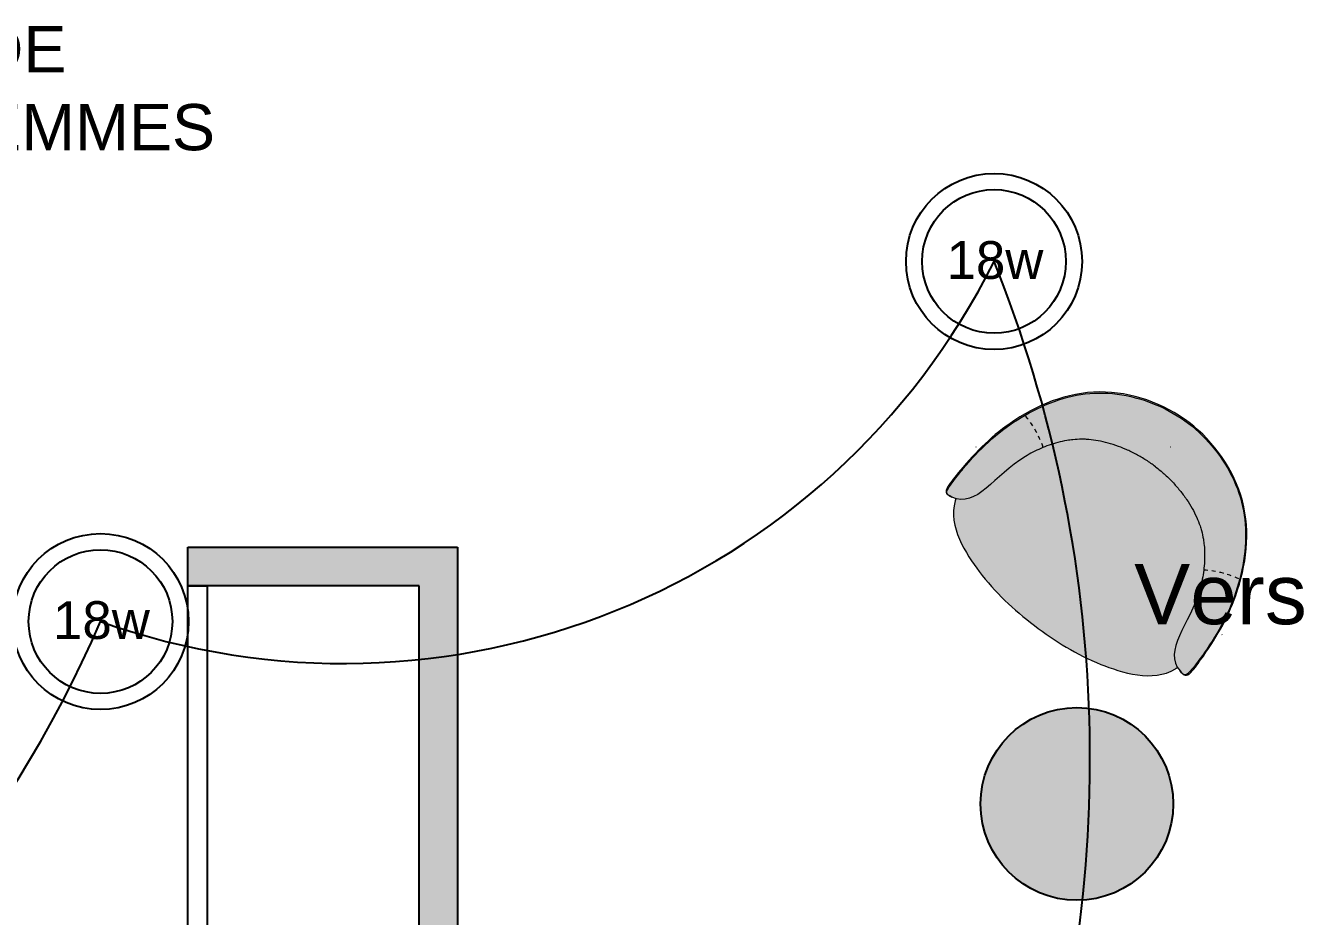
# Model space of a CAD drawing. Header units: millimetres. Extents: x 31778 to 54642, y 18502 to 28743.
# Drawn here: x 43998 to 44328.3, y 21827.3 to 22058.6 of the extents above; entities that cross this region are included whole.
import ezdxf

# ---------------------------------------------------------------- set-up
doc = ezdxf.new("R2010")
doc.units = ezdxf.units.MM
doc.linetypes.add('AI-Linetype-2', pattern=[2.081389, 1.040694, -1.040694])
doc.linetypes.add('AI-Linetype-3', pattern=[2.069395, 1.034697, -1.034697])
for name, color, linetype in [('CIRCUITS ECLAIRAGE', 1, 'Continuous'), ('MUR BAS', 7, 'Continuous'), ('Plan Archi', 8, 'Continuous')]:
    doc.layers.add(name, color=color, linetype=linetype)
doc.styles.get("Standard").update_dxf_attribs({"font": 'arial.ttf'})

# ---------------------------------------------------------------- blocks, each defined once
blk = doc.blocks.new('18w')
at = {"layer": 'MUR BAS', "color": 1}
for radius in [46.61, 38.05]:
    blk.add_circle((54837.71, -12071.17), radius, dxfattribs=at)
at = {"layer": 'MUR BAS', "color": 1, "insert": (54812.6, -12060.4), "char_height": 20, "attachment_point": 1}
blk.add_mtext_dynamic_manual_height_columns('18w', width=53.4847, gutter_width=100, heights=[0], dxfattribs=at)

msp = doc.modelspace()

# ---------------------------------------------------------------- hatches: boundary and pattern name
at = {"layer": 'Plan Archi', "true_color": 0xffffff}
h = msp.add_hatch(color=7, dxfattribs=at)
h.dxf.hatch_style = 1
edge = h.paths.add_edge_path()
edge.add_spline(control_points=[(44291.218, 21944.071), (44291.216, 21944.072), (44291.214, 21944.073), (44291.212, 21944.075)], knot_values=[0, 0, 0, 0, 0.7424242, 0.7424242, 0.7424242, 0.7424242], degree=3, periodic=0)
edge.add_spline(control_points=[(44291.195, 21944.087), (44290.419, 21944.68), (44289.617, 21945.24), (44288.796, 21945.767)], knot_values=[1, 1, 1, 1, 2, 2, 2, 2], degree=3, periodic=0)
edge.add_spline(control_points=[(44288.796, 21945.767), (44287.962, 21946.301), (44287.109, 21946.802), (44286.24, 21947.267)], knot_values=[2, 2, 2, 2, 3, 3, 3, 3], degree=3, periodic=0)
edge.add_spline(control_points=[(44286.24, 21947.267), (44285.369, 21947.732), (44284.483, 21948.163), (44283.585, 21948.555)], knot_values=[3, 3, 3, 3, 4, 4, 4, 4], degree=3, periodic=0)
edge.add_spline(control_points=[(44283.585, 21948.555), (44282.7, 21948.942), (44281.803, 21949.293), (44280.898, 21949.604)], knot_values=[4, 4, 4, 4, 5, 5, 5, 5], degree=3, periodic=0)
edge.add_spline(control_points=[(44280.898, 21949.604), (44280.02, 21949.906), (44279.135, 21950.171), (44278.247, 21950.395)], knot_values=[5, 5, 5, 5, 6, 6, 6, 6], degree=3, periodic=0)
edge.add_spline(control_points=[(44278.247, 21950.395), (44277.399, 21950.608), (44276.55, 21950.783), (44275.701, 21950.917)], knot_values=[6, 6, 6, 6, 7, 7, 7, 7], degree=3, periodic=0)
edge.add_spline(control_points=[(44275.701, 21950.917), (44274.907, 21951.042), (44274.113, 21951.129), (44273.326, 21951.173)], knot_values=[7, 7, 7, 7, 8, 8, 8, 8], degree=3, periodic=0)
edge.add_spline(control_points=[(44273.326, 21951.173), (44272.906, 21951.197), (44272.489, 21951.207), (44272.073, 21951.206)], knot_values=[8, 8, 8, 8, 9, 9, 9, 9], degree=3, periodic=0)
edge.add_spline(control_points=[(44272.073, 21951.206), (44271.298, 21951.205), (44270.532, 21951.161), (44269.776, 21951.082)], knot_values=[9, 9, 9, 9, 10, 10, 10, 10], degree=3, periodic=0)
edge.add_spline(control_points=[(44269.776, 21951.082), (44269.251, 21951.027), (44268.731, 21950.955), (44268.218, 21950.868)], knot_values=[10, 10, 10, 10, 11, 11, 11, 11], degree=3, periodic=0)
edge.add_spline(control_points=[(44268.218, 21950.868), (44267.418, 21950.733), (44266.632, 21950.56), (44265.861, 21950.356)], knot_values=[11, 11, 11, 11, 12, 12, 12, 12], degree=3, periodic=0)
edge.add_spline(control_points=[(44265.861, 21950.356), (44265.091, 21950.153), (44264.336, 21949.918), (44263.596, 21949.658)], knot_values=[12, 12, 12, 12, 13, 13, 13, 13], degree=3, periodic=0)
edge.add_spline(control_points=[(44263.596, 21949.658), (44262.865, 21949.4), (44262.148, 21949.117), (44261.446, 21948.81)], knot_values=[13, 13, 13, 13, 14, 14, 14, 14], degree=3, periodic=0)
edge.add_spline(control_points=[(44261.446, 21948.81), (44260.743, 21948.504), (44260.055, 21948.174), (44259.381, 21947.825)], knot_values=[14, 14, 14, 14, 15, 15, 15, 15], degree=3, periodic=0)
edge.add_spline(control_points=[(44259.381, 21947.825), (44258.72, 21947.482), (44258.073, 21947.119), (44257.441, 21946.739)], knot_values=[15, 15, 15, 15, 16, 16, 16, 16], degree=3, periodic=0)
edge.add_spline(control_points=[(44257.441, 21946.739), (44249.369, 21941.879), (44244.734, 21933.135), (44238.396, 21936.204)], knot_values=[16, 16, 16, 16, 17, 17, 17, 17], degree=3, periodic=0)
edge.add_spline(control_points=[(44239.435, 21935.727), (44239.371, 21935.549), (44239.311, 21935.371), (44239.256, 21935.19)], knot_values=[0, 0, 0, 0, 1, 1, 1, 1], degree=3, periodic=0)
edge.add_spline(control_points=[(44239.256, 21935.19), (44237.266, 21928.653), (44242.082, 21921.335), (44245.479, 21916.868)], knot_values=[1, 1, 1, 1, 2, 2, 2, 2], degree=3, periodic=0)
edge.add_spline(control_points=[(44245.479, 21916.868), (44249.602, 21911.448), (44254.397, 21906.979), (44259.776, 21902.869)], knot_values=[2, 2, 2, 2, 3, 3, 3, 3], degree=3, periodic=0)
edge.add_spline(control_points=[(44259.776, 21902.869), (44259.779, 21902.867), (44259.783, 21902.864), (44259.786, 21902.861)], knot_values=[3, 3, 3, 3, 3.0006289, 3.0006289, 3.0006289, 3.0006289], degree=3, periodic=0)
edge.add_line((44259.786, 21902.861), (44291.218, 21944.071))
edge = h.paths.add_edge_path()
edge.add_spline(control_points=[(44311.502, 21940.587), (44308.89, 21946.317), (44304.766, 21951.473), (44299.759, 21955.29)], knot_values=[39, 39, 39, 39, 40, 40, 40, 40], degree=3, periodic=0)
edge.add_spline(control_points=[(44299.759, 21955.29), (44294.755, 21959.108), (44288.694, 21961.722), (44282.479, 21962.726)], knot_values=[38, 38, 38, 38, 39, 39, 39, 39], degree=3, periodic=0)
edge.add_spline(control_points=[(44282.479, 21962.726), (44275.847, 21963.799), (44270.037, 21963.012), (44263.829, 21960.582)], knot_values=[37, 37, 37, 37, 38, 38, 38, 38], degree=3, periodic=0)
edge.add_spline(control_points=[(44263.829, 21960.582), (44261.523, 21959.679), (44259.359, 21958.633), (44257.3, 21957.445)], knot_values=[36.6206281, 36.6206281, 36.6206281, 36.6206281, 37, 37, 37, 37], degree=3, periodic=0)
edge.add_spline(control_points=[(44257.3, 21957.445), (44259.431, 21954.921), (44260.982, 21952.222), (44262.099, 21949.097)], knot_values=[0, 0, 0, 0, 0.9720868, 0.9720868, 0.9720868, 0.9720868], degree=3, periodic=0)
edge.add_spline(control_points=[(44261.446, 21948.81), (44262.148, 21949.117), (44262.865, 21949.4), (44263.596, 21949.658)], knot_values=[13, 13, 13, 13, 14, 14, 14, 14], degree=3, periodic=0)
edge.add_spline(control_points=[(44263.596, 21949.658), (44264.336, 21949.918), (44265.091, 21950.153), (44265.861, 21950.356)], knot_values=[12, 12, 12, 12, 13, 13, 13, 13], degree=3, periodic=0)
edge.add_spline(control_points=[(44265.861, 21950.356), (44266.632, 21950.56), (44267.418, 21950.733), (44268.218, 21950.868)], knot_values=[11, 11, 11, 11, 12, 12, 12, 12], degree=3, periodic=0)
edge.add_spline(control_points=[(44268.218, 21950.868), (44268.731, 21950.955), (44269.251, 21951.027), (44269.776, 21951.082)], knot_values=[10, 10, 10, 10, 11, 11, 11, 11], degree=3, periodic=0)
edge.add_spline(control_points=[(44269.776, 21951.082), (44270.532, 21951.161), (44271.298, 21951.205), (44272.073, 21951.206)], knot_values=[9, 9, 9, 9, 10, 10, 10, 10], degree=3, periodic=0)
edge.add_spline(control_points=[(44272.073, 21951.206), (44272.489, 21951.207), (44272.906, 21951.197), (44273.326, 21951.173)], knot_values=[8, 8, 8, 8, 9, 9, 9, 9], degree=3, periodic=0)
edge.add_spline(control_points=[(44273.326, 21951.173), (44274.113, 21951.129), (44274.907, 21951.042), (44275.701, 21950.917)], knot_values=[7, 7, 7, 7, 8, 8, 8, 8], degree=3, periodic=0)
edge.add_spline(control_points=[(44275.701, 21950.917), (44276.55, 21950.783), (44277.399, 21950.608), (44278.247, 21950.395)], knot_values=[6, 6, 6, 6, 7, 7, 7, 7], degree=3, periodic=0)
edge.add_spline(control_points=[(44278.247, 21950.395), (44279.135, 21950.171), (44280.02, 21949.906), (44280.898, 21949.604)], knot_values=[5, 5, 5, 5, 6, 6, 6, 6], degree=3, periodic=0)
edge.add_spline(control_points=[(44280.898, 21949.604), (44281.803, 21949.293), (44282.7, 21948.942), (44283.585, 21948.555)], knot_values=[4, 4, 4, 4, 5, 5, 5, 5], degree=3, periodic=0)
edge.add_spline(control_points=[(44283.585, 21948.555), (44284.483, 21948.163), (44285.369, 21947.732), (44286.24, 21947.267)], knot_values=[3, 3, 3, 3, 4, 4, 4, 4], degree=3, periodic=0)
edge.add_spline(control_points=[(44286.24, 21947.267), (44287.109, 21946.802), (44287.962, 21946.301), (44288.796, 21945.767)], knot_values=[2, 2, 2, 2, 3, 3, 3, 3], degree=3, periodic=0)
edge.add_spline(control_points=[(44288.796, 21945.767), (44289.617, 21945.24), (44290.419, 21944.68), (44291.195, 21944.087)], knot_values=[1, 1, 1, 1, 2, 2, 2, 2], degree=3, periodic=0)
edge.add_line((44291.218, 21944.071), (44299.768, 21955.282))
edge = h.paths.add_edge_path()
edge.add_spline(control_points=[(44261.446, 21948.81), (44262.148, 21949.117), (44262.865, 21949.4), (44263.596, 21949.658)], knot_values=[13, 13, 13, 13, 14, 14, 14, 14], degree=3, periodic=0)
edge.add_spline(control_points=[(44262.099, 21949.097), (44260.982, 21952.222), (44259.431, 21954.921), (44257.3, 21957.445)], knot_values=[0, 0, 0, 0, 0.9720868, 0.9720868, 0.9720868, 0.9720868], degree=3, periodic=0)
edge.add_spline(control_points=[(44257.3, 21957.445), (44253.931, 21955.501), (44250.842, 21953.175), (44247.864, 21950.464)], knot_values=[36, 36, 36, 36, 36.6206281, 36.6206281, 36.6206281, 36.6206281], degree=3, periodic=0)
edge.add_spline(control_points=[(44247.864, 21950.464), (44245.512, 21948.323), (44243.373, 21946.011), (44241.337, 21943.573)], knot_values=[35, 35, 35, 35, 36, 36, 36, 36], degree=3, periodic=0)
edge.add_spline(control_points=[(44241.337, 21943.573), (44240.934, 21943.092), (44240.536, 21942.607), (44240.14, 21942.119)], knot_values=[34, 34, 34, 34, 35, 35, 35, 35], degree=3, periodic=0)
edge.add_spline(control_points=[(44240.14, 21942.119), (44239.153, 21940.903), (44238.192, 21939.681), (44237.396, 21938.32)], knot_values=[33, 33, 33, 33, 34, 34, 34, 34], degree=3, periodic=0)
edge.add_spline(control_points=[(44237.396, 21938.32), (44237.316, 21938.183), (44237.237, 21938.045), (44237.176, 21937.897)], knot_values=[32, 32, 32, 32, 33, 33, 33, 33], degree=3, periodic=0)
edge.add_spline(control_points=[(44237.176, 21937.897), (44237.092, 21937.694), (44237.026, 21937.501), (44237.034, 21937.274)], knot_values=[31, 31, 31, 31, 32, 32, 32, 32], degree=3, periodic=0)
edge.add_spline(control_points=[(44237.034, 21937.274), (44237.038, 21937.137), (44237.08, 21937.038), (44237.151, 21936.952)], knot_values=[30.3571814, 30.3571814, 30.3571814, 30.3571814, 31, 31, 31, 31], degree=3, periodic=0)
edge.add_spline(control_points=[(44237.151, 21936.952), (44237.439, 21936.643), (44237.916, 21936.437), (44238.396, 21936.204)], knot_values=[28.5011541, 28.5011541, 28.5011541, 28.5011541, 29, 29, 29, 29], degree=3, periodic=0)
edge.add_spline(control_points=[(44237.295, 21936.816), (44237.633, 21936.549), (44238.017, 21936.388), (44238.396, 21936.204)], knot_values=[29, 29, 29, 29, 30, 30, 30, 30], degree=3, periodic=0)
edge.add_spline(control_points=[(44238.396, 21936.204), (44237.916, 21936.437), (44237.439, 21936.643), (44237.151, 21936.952)], knot_values=[28.5011541, 28.5011541, 28.5011541, 28.5011541, 29, 29, 29, 29], degree=3, periodic=0)
edge.add_spline(control_points=[(44237.295, 21936.816), (44237.633, 21936.549), (44238.017, 21936.388), (44238.396, 21936.204)], knot_values=[29, 29, 29, 29, 30, 30, 30, 30], degree=3, periodic=0)
edge.add_spline(control_points=[(44237.151, 21936.952), (44237.439, 21936.643), (44237.916, 21936.437), (44238.396, 21936.204)], knot_values=[28.5011541, 28.5011541, 28.5011541, 28.5011541, 29, 29, 29, 29], degree=3, periodic=0)
edge.add_spline(control_points=[(44238.396, 21936.204), (44244.734, 21933.135), (44249.369, 21941.879), (44257.441, 21946.739)], knot_values=[16, 16, 16, 16, 17, 17, 17, 17], degree=3, periodic=0)
edge.add_spline(control_points=[(44257.441, 21946.739), (44258.073, 21947.119), (44258.72, 21947.482), (44259.381, 21947.825)], knot_values=[15, 15, 15, 15, 16, 16, 16, 16], degree=3, periodic=0)
edge.add_spline(control_points=[(44259.381, 21947.825), (44260.055, 21948.174), (44260.743, 21948.504), (44261.446, 21948.81)], knot_values=[14, 14, 14, 14, 15, 15, 15, 15], degree=3, periodic=0)
edge = h.paths.add_edge_path()
edge.add_spline(control_points=[(44257.3, 21957.445), (44257.241, 21957.515), (44257.181, 21957.585), (44257.121, 21957.655)], knot_values=[0.9720868, 0.9720868, 0.9720868, 0.9720868, 0.9990502, 0.9990502, 0.9990502, 0.9990502], degree=3, periodic=0)
edge.add_spline(control_points=[(44257.121, 21957.655), (44255.863, 21956.922), (44254.642, 21956.14), (44253.464, 21955.32)], knot_values=[24.8243192, 24.8243192, 24.8243192, 24.8243192, 25, 25, 25, 25], degree=3, periodic=0)
edge.add_spline(control_points=[(44253.464, 21955.32), (44248.127, 21951.608), (44243.806, 21947.132), (44239.757, 21942.123)], knot_values=[25, 25, 25, 25, 26, 26, 26, 26], degree=3, periodic=0)
edge.add_spline(control_points=[(44239.757, 21942.123), (44239.107, 21941.319), (44237.511, 21939.335), (44237.067, 21938.364)], knot_values=[26, 26, 26, 26, 27, 27, 27, 27], degree=3, periodic=0)
edge.add_spline(control_points=[(44237.067, 21938.364), (44237.06, 21938.351), (44237.054, 21938.339), (44237.048, 21938.326)], knot_values=[27, 27, 27, 27, 28, 28, 28, 28], degree=3, periodic=0)
edge.add_spline(control_points=[(44237.048, 21938.326), (44236.765, 21937.676), (44236.862, 21937.262), (44237.151, 21936.952)], knot_values=[28, 28, 28, 28, 28.5011541, 28.5011541, 28.5011541, 28.5011541], degree=3, periodic=0)
edge.add_spline(control_points=[(44237.151, 21936.952), (44237.08, 21937.038), (44237.038, 21937.137), (44237.034, 21937.274)], knot_values=[30.3571814, 30.3571814, 30.3571814, 30.3571814, 31, 31, 31, 31], degree=3, periodic=0)
edge.add_spline(control_points=[(44237.034, 21937.274), (44237.026, 21937.501), (44237.092, 21937.694), (44237.176, 21937.897)], knot_values=[31, 31, 31, 31, 32, 32, 32, 32], degree=3, periodic=0)
edge.add_spline(control_points=[(44237.176, 21937.897), (44237.237, 21938.045), (44237.316, 21938.183), (44237.396, 21938.32)], knot_values=[32, 32, 32, 32, 33, 33, 33, 33], degree=3, periodic=0)
edge.add_spline(control_points=[(44237.396, 21938.32), (44238.192, 21939.681), (44239.153, 21940.903), (44240.14, 21942.119)], knot_values=[33, 33, 33, 33, 34, 34, 34, 34], degree=3, periodic=0)
edge.add_spline(control_points=[(44240.14, 21942.119), (44240.536, 21942.607), (44240.934, 21943.092), (44241.337, 21943.573)], knot_values=[34, 34, 34, 34, 35, 35, 35, 35], degree=3, periodic=0)
edge.add_spline(control_points=[(44241.337, 21943.573), (44243.373, 21946.011), (44245.512, 21948.323), (44247.864, 21950.464)], knot_values=[35, 35, 35, 35, 36, 36, 36, 36], degree=3, periodic=0)
edge.add_spline(control_points=[(44247.864, 21950.464), (44250.842, 21953.175), (44253.931, 21955.501), (44257.3, 21957.445)], knot_values=[36, 36, 36, 36, 36.6206281, 36.6206281, 36.6206281, 36.6206281], degree=3, periodic=0)
edge = h.paths.add_edge_path()
edge.add_spline(control_points=[(44257.3, 21957.445), (44259.359, 21958.633), (44261.523, 21959.679), (44263.829, 21960.582)], knot_values=[36.6206281, 36.6206281, 36.6206281, 36.6206281, 37, 37, 37, 37], degree=3, periodic=0)
edge.add_spline(control_points=[(44263.829, 21960.582), (44270.037, 21963.012), (44275.847, 21963.799), (44282.479, 21962.726)], knot_values=[37, 37, 37, 37, 38, 38, 38, 38], degree=3, periodic=0)
edge.add_spline(control_points=[(44282.479, 21962.726), (44288.694, 21961.722), (44294.755, 21959.108), (44299.759, 21955.29)], knot_values=[38, 38, 38, 38, 39, 39, 39, 39], degree=3, periodic=0)
edge.add_line((44299.769, 21955.282), (44299.95, 21955.52))
edge.add_spline(control_points=[(44299.95, 21955.52), (44299.947, 21955.523), (44299.944, 21955.525), (44299.94, 21955.528)], knot_values=[22.9994818, 22.9994818, 22.9994818, 22.9994818, 23, 23, 23, 23], degree=3, periodic=0)
edge.add_spline(control_points=[(44299.94, 21955.528), (44293.412, 21960.512), (44284.973, 21963.532), (44276.698, 21963.483)], knot_values=[23, 23, 23, 23, 24, 24, 24, 24], degree=3, periodic=0)
edge.add_spline(control_points=[(44276.698, 21963.483), (44269.743, 21963.442), (44263.024, 21961.093), (44257.121, 21957.655)], knot_values=[24, 24, 24, 24, 24.8243192, 24.8243192, 24.8243192, 24.8243192], degree=3, periodic=0)
edge.add_spline(control_points=[(44257.121, 21957.655), (44257.181, 21957.585), (44257.241, 21957.515), (44257.3, 21957.445)], knot_values=[0.9720868, 0.9720868, 0.9720868, 0.9720868, 0.9990502, 0.9990502, 0.9990502, 0.9990502], degree=3, periodic=0)
h = msp.add_hatch(color=7, dxfattribs=at)
h.dxf.hatch_style = 1
edge = h.paths.add_edge_path()
edge.add_spline(control_points=[(44291.218, 21944.071), (44291.219, 21944.069), (44291.221, 21944.068), (44291.223, 21944.066)], knot_values=[0, 0, 0, 0, 0.7424242, 0.7424242, 0.7424242, 0.7424242], degree=3, periodic=0)
edge.add_spline(control_points=[(44291.24, 21944.054), (44292.016, 21943.461), (44292.768, 21942.836), (44293.494, 21942.184)], knot_values=[1, 1, 1, 1, 2, 2, 2, 2], degree=3, periodic=0)
edge.add_spline(control_points=[(44293.494, 21942.184), (44294.23, 21941.521), (44294.938, 21940.831), (44295.616, 21940.115)], knot_values=[2, 2, 2, 2, 3, 3, 3, 3], degree=3, periodic=0)
edge.add_spline(control_points=[(44295.616, 21940.115), (44296.295, 21939.399), (44296.945, 21938.658), (44297.56, 21937.896)], knot_values=[3, 3, 3, 3, 4, 4, 4, 4], degree=3, periodic=0)
edge.add_spline(control_points=[(44297.56, 21937.896), (44298.168, 21937.144), (44298.743, 21936.372), (44299.283, 21935.582)], knot_values=[4, 4, 4, 4, 5, 5, 5, 5], degree=3, periodic=0)
edge.add_spline(control_points=[(44299.283, 21935.582), (44299.806, 21934.815), (44300.296, 21934.031), (44300.746, 21933.234)], knot_values=[5, 5, 5, 5, 6, 6, 6, 6], degree=3, periodic=0)
edge.add_spline(control_points=[(44300.746, 21933.234), (44301.176, 21932.473), (44301.57, 21931.7), (44301.923, 21930.916)], knot_values=[6, 6, 6, 6, 7, 7, 7, 7], degree=3, periodic=0)
edge.add_spline(control_points=[(44301.923, 21930.916), (44302.254, 21930.183), (44302.547, 21929.441), (44302.798, 21928.694)], knot_values=[7, 7, 7, 7, 8, 8, 8, 8], degree=3, periodic=0)
edge.add_spline(control_points=[(44302.798, 21928.694), (44302.932, 21928.295), (44303.053, 21927.895), (44303.161, 21927.494)], knot_values=[8, 8, 8, 8, 9, 9, 9, 9], degree=3, periodic=0)
edge.add_spline(control_points=[(44303.161, 21927.494), (44303.365, 21926.746), (44303.525, 21925.996), (44303.649, 21925.246)], knot_values=[9, 9, 9, 9, 10, 10, 10, 10], degree=3, periodic=0)
edge.add_spline(control_points=[(44303.649, 21925.246), (44303.735, 21924.725), (44303.803, 21924.205), (44303.855, 21923.687)], knot_values=[10, 10, 10, 10, 11, 11, 11, 11], degree=3, periodic=0)
edge.add_spline(control_points=[(44303.855, 21923.687), (44303.936, 21922.88), (44303.977, 21922.076), (44303.984, 21921.278)], knot_values=[11, 11, 11, 11, 12, 12, 12, 12], degree=3, periodic=0)
edge.add_spline(control_points=[(44303.984, 21921.278), (44303.992, 21920.482), (44303.965, 21919.692), (44303.909, 21918.91)], knot_values=[12, 12, 12, 12, 13, 13, 13, 13], degree=3, periodic=0)
edge.add_spline(control_points=[(44303.909, 21918.91), (44303.854, 21918.136), (44303.77, 21917.37), (44303.661, 21916.612)], knot_values=[13, 13, 13, 13, 14, 14, 14, 14], degree=3, periodic=0)
edge.add_spline(control_points=[(44303.661, 21916.612), (44303.551, 21915.853), (44303.415, 21915.102), (44303.256, 21914.36)], knot_values=[14, 14, 14, 14, 15, 15, 15, 15], degree=3, periodic=0)
edge.add_spline(control_points=[(44303.256, 21914.36), (44303.1, 21913.632), (44302.921, 21912.912), (44302.722, 21912.201)], knot_values=[15, 15, 15, 15, 16, 16, 16, 16], degree=3, periodic=0)
edge.add_spline(control_points=[(44302.722, 21912.201), (44300.169, 21903.132), (44292.962, 21896.35), (44297.598, 21891.049)], knot_values=[16, 16, 16, 16, 17, 17, 17, 17], degree=3, periodic=0)
edge.add_spline(control_points=[(44296.862, 21891.925), (44296.709, 21891.816), (44296.552, 21891.712), (44296.392, 21891.611)], knot_values=[0, 0, 0, 0, 1, 1, 1, 1], degree=3, periodic=0)
edge.add_spline(control_points=[(44296.392, 21891.611), (44290.614, 21887.963), (44282.283, 21890.672), (44277.077, 21892.767)], knot_values=[1, 1, 1, 1, 2, 2, 2, 2], degree=3, periodic=0)
edge.add_spline(control_points=[(44277.077, 21892.767), (44270.76, 21895.31), (44265.182, 21898.753), (44259.796, 21902.854)], knot_values=[2, 2, 2, 2, 3, 3, 3, 3], degree=3, periodic=0)
edge.add_spline(control_points=[(44259.796, 21902.854), (44259.793, 21902.856), (44259.789, 21902.859), (44259.786, 21902.861)], knot_values=[3, 3, 3, 3, 3.0006289, 3.0006289, 3.0006289, 3.0006289], degree=3, periodic=0)
edge.add_line((44259.786, 21902.861), (44291.218, 21944.071))
edge = h.paths.add_edge_path()
edge.add_spline(control_points=[(44282.494, 21962.712), (44288.711, 21961.708), (44294.774, 21959.094), (44299.779, 21955.274)], knot_values=[39, 39, 39, 39, 40, 40, 40, 40], degree=3, periodic=0)
edge.add_spline(control_points=[(44299.779, 21955.274), (44304.785, 21951.459), (44308.908, 21946.304), (44311.52, 21940.576)], knot_values=[38, 38, 38, 38, 39, 39, 39, 39], degree=3, periodic=0)
edge.add_spline(control_points=[(44311.52, 21940.576), (44314.308, 21934.463), (44315.086, 21928.653), (44314.383, 21922.023)], knot_values=[37, 37, 37, 37, 38, 38, 38, 38], degree=3, periodic=0)
edge.add_spline(control_points=[(44314.383, 21922.023), (44314.122, 21919.56), (44313.686, 21917.197), (44313.084, 21914.897)], knot_values=[36.6206281, 36.6206281, 36.6206281, 36.6206281, 37, 37, 37, 37], degree=3, periodic=0)
edge.add_spline(control_points=[(44313.084, 21914.897), (44310.086, 21916.285), (44307.073, 21917.067), (44303.765, 21917.317)], knot_values=[0, 0, 0, 0, 0.9720868, 0.9720868, 0.9720868, 0.9720868], degree=3, periodic=0)
edge.add_spline(control_points=[(44303.661, 21916.612), (44303.77, 21917.37), (44303.854, 21918.136), (44303.909, 21918.91)], knot_values=[13, 13, 13, 13, 14, 14, 14, 14], degree=3, periodic=0)
edge.add_spline(control_points=[(44303.909, 21918.91), (44303.965, 21919.692), (44303.992, 21920.482), (44303.984, 21921.278)], knot_values=[12, 12, 12, 12, 13, 13, 13, 13], degree=3, periodic=0)
edge.add_spline(control_points=[(44303.984, 21921.278), (44303.977, 21922.076), (44303.936, 21922.88), (44303.855, 21923.687)], knot_values=[11, 11, 11, 11, 12, 12, 12, 12], degree=3, periodic=0)
edge.add_spline(control_points=[(44303.855, 21923.687), (44303.803, 21924.205), (44303.735, 21924.725), (44303.649, 21925.246)], knot_values=[10, 10, 10, 10, 11, 11, 11, 11], degree=3, periodic=0)
edge.add_spline(control_points=[(44303.649, 21925.246), (44303.525, 21925.996), (44303.365, 21926.746), (44303.161, 21927.494)], knot_values=[9, 9, 9, 9, 10, 10, 10, 10], degree=3, periodic=0)
edge.add_spline(control_points=[(44303.161, 21927.494), (44303.053, 21927.895), (44302.932, 21928.295), (44302.798, 21928.694)], knot_values=[8, 8, 8, 8, 9, 9, 9, 9], degree=3, periodic=0)
edge.add_spline(control_points=[(44302.798, 21928.694), (44302.547, 21929.441), (44302.254, 21930.183), (44301.923, 21930.916)], knot_values=[7, 7, 7, 7, 8, 8, 8, 8], degree=3, periodic=0)
edge.add_spline(control_points=[(44301.923, 21930.916), (44301.57, 21931.7), (44301.176, 21932.473), (44300.746, 21933.234)], knot_values=[6, 6, 6, 6, 7, 7, 7, 7], degree=3, periodic=0)
edge.add_spline(control_points=[(44300.746, 21933.234), (44300.296, 21934.031), (44299.806, 21934.815), (44299.283, 21935.582)], knot_values=[5, 5, 5, 5, 6, 6, 6, 6], degree=3, periodic=0)
edge.add_spline(control_points=[(44299.283, 21935.582), (44298.743, 21936.372), (44298.168, 21937.144), (44297.56, 21937.896)], knot_values=[4, 4, 4, 4, 5, 5, 5, 5], degree=3, periodic=0)
edge.add_spline(control_points=[(44297.56, 21937.896), (44296.945, 21938.658), (44296.295, 21939.399), (44295.616, 21940.115)], knot_values=[3, 3, 3, 3, 4, 4, 4, 4], degree=3, periodic=0)
edge.add_spline(control_points=[(44295.616, 21940.115), (44294.938, 21940.831), (44294.23, 21941.521), (44293.494, 21942.184)], knot_values=[2, 2, 2, 2, 3, 3, 3, 3], degree=3, periodic=0)
edge.add_spline(control_points=[(44293.494, 21942.184), (44292.768, 21942.836), (44292.016, 21943.461), (44291.24, 21944.054)], knot_values=[1, 1, 1, 1, 2, 2, 2, 2], degree=3, periodic=0)
edge.add_line((44291.218, 21944.071), (44299.768, 21955.282))
edge = h.paths.add_edge_path()
edge.add_spline(control_points=[(44303.661, 21916.612), (44303.77, 21917.37), (44303.854, 21918.136), (44303.909, 21918.91)], knot_values=[13, 13, 13, 13, 14, 14, 14, 14], degree=3, periodic=0)
edge.add_spline(control_points=[(44303.765, 21917.317), (44307.073, 21917.067), (44310.086, 21916.285), (44313.084, 21914.897)], knot_values=[0, 0, 0, 0, 0.9720868, 0.9720868, 0.9720868, 0.9720868], degree=3, periodic=0)
edge.add_spline(control_points=[(44313.084, 21914.897), (44312.1, 21911.134), (44310.674, 21907.539), (44308.847, 21903.95)], knot_values=[36, 36, 36, 36, 36.6206281, 36.6206281, 36.6206281, 36.6206281], degree=3, periodic=0)
edge.add_spline(control_points=[(44308.847, 21903.95), (44307.404, 21901.116), (44305.739, 21898.442), (44303.927, 21895.834)], knot_values=[35, 35, 35, 35, 36, 36, 36, 36], degree=3, periodic=0)
edge.add_spline(control_points=[(44303.927, 21895.834), (44303.569, 21895.318), (44303.207, 21894.806), (44302.841, 21894.295)], knot_values=[34, 34, 34, 34, 35, 35, 35, 35], degree=3, periodic=0)
edge.add_spline(control_points=[(44302.841, 21894.295), (44301.929, 21893.021), (44301.005, 21891.772), (44299.903, 21890.644)], knot_values=[33, 33, 33, 33, 34, 34, 34, 34], degree=3, periodic=0)
edge.add_spline(control_points=[(44299.903, 21890.644), (44299.791, 21890.53), (44299.679, 21890.418), (44299.552, 21890.32)], knot_values=[32, 32, 32, 32, 33, 33, 33, 33], degree=3, periodic=0)
edge.add_spline(control_points=[(44299.552, 21890.32), (44299.38, 21890.186), (44299.211, 21890.071), (44298.99, 21890.018)], knot_values=[31, 31, 31, 31, 32, 32, 32, 32], degree=3, periodic=0)
edge.add_spline(control_points=[(44298.99, 21890.018), (44298.856, 21889.986), (44298.75, 21890), (44298.648, 21890.046)], knot_values=[30.3571814, 30.3571814, 30.3571814, 30.3571814, 31, 31, 31, 31], degree=3, periodic=0)
edge.add_spline(control_points=[(44298.648, 21890.046), (44298.274, 21890.242), (44297.949, 21890.648), (44297.598, 21891.049)], knot_values=[28.5011541, 28.5011541, 28.5011541, 28.5011541, 29, 29, 29, 29], degree=3, periodic=0)
edge.add_spline(control_points=[(44298.479, 21890.149), (44298.132, 21890.405), (44297.875, 21890.732), (44297.598, 21891.049)], knot_values=[29, 29, 29, 29, 30, 30, 30, 30], degree=3, periodic=0)
edge.add_spline(control_points=[(44297.598, 21891.049), (44297.949, 21890.648), (44298.274, 21890.242), (44298.648, 21890.046)], knot_values=[28.5011541, 28.5011541, 28.5011541, 28.5011541, 29, 29, 29, 29], degree=3, periodic=0)
edge.add_spline(control_points=[(44298.479, 21890.149), (44298.132, 21890.405), (44297.875, 21890.732), (44297.598, 21891.049)], knot_values=[29, 29, 29, 29, 30, 30, 30, 30], degree=3, periodic=0)
edge.add_spline(control_points=[(44298.648, 21890.046), (44298.274, 21890.242), (44297.949, 21890.648), (44297.598, 21891.049)], knot_values=[28.5011541, 28.5011541, 28.5011541, 28.5011541, 29, 29, 29, 29], degree=3, periodic=0)
edge.add_spline(control_points=[(44297.598, 21891.049), (44292.962, 21896.35), (44300.169, 21903.132), (44302.722, 21912.201)], knot_values=[16, 16, 16, 16, 17, 17, 17, 17], degree=3, periodic=0)
edge.add_spline(control_points=[(44302.722, 21912.201), (44302.921, 21912.912), (44303.1, 21913.632), (44303.256, 21914.36)], knot_values=[15, 15, 15, 15, 16, 16, 16, 16], degree=3, periodic=0)
edge.add_spline(control_points=[(44303.256, 21914.36), (44303.415, 21915.102), (44303.551, 21915.853), (44303.661, 21916.612)], knot_values=[14, 14, 14, 14, 15, 15, 15, 15], degree=3, periodic=0)
edge = h.paths.add_edge_path()
edge.add_spline(control_points=[(44313.084, 21914.897), (44313.167, 21914.858), (44313.251, 21914.819), (44313.334, 21914.78)], knot_values=[0.9720868, 0.9720868, 0.9720868, 0.9720868, 0.9990502, 0.9990502, 0.9990502, 0.9990502], degree=3, periodic=0)
edge.add_spline(control_points=[(44313.334, 21914.78), (44312.96, 21913.373), (44312.528, 21911.988), (44312.049, 21910.635)], knot_values=[24.8243192, 24.8243192, 24.8243192, 24.8243192, 25, 25, 25, 25], degree=3, periodic=0)
edge.add_spline(control_points=[(44312.049, 21910.635), (44309.88, 21904.507), (44306.706, 21899.156), (44302.946, 21893.926)], knot_values=[25, 25, 25, 25, 26, 26, 26, 26], degree=3, periodic=0)
edge.add_spline(control_points=[(44302.946, 21893.926), (44302.342, 21893.087), (44300.852, 21891.023), (44300.032, 21890.338)], knot_values=[26, 26, 26, 26, 27, 27, 27, 27], degree=3, periodic=0)
edge.add_spline(control_points=[(44300.032, 21890.338), (44300.022, 21890.329), (44300.011, 21890.319), (44300, 21890.31)], knot_values=[27, 27, 27, 27, 28, 28, 28, 28], degree=3, periodic=0)
edge.add_spline(control_points=[(44300, 21890.31), (44299.449, 21889.865), (44299.024, 21889.849), (44298.648, 21890.046)], knot_values=[28, 28, 28, 28, 28.5011541, 28.5011541, 28.5011541, 28.5011541], degree=3, periodic=0)
edge.add_spline(control_points=[(44298.648, 21890.046), (44298.75, 21890), (44298.856, 21889.986), (44298.99, 21890.018)], knot_values=[30.3571814, 30.3571814, 30.3571814, 30.3571814, 31, 31, 31, 31], degree=3, periodic=0)
edge.add_spline(control_points=[(44298.99, 21890.018), (44299.211, 21890.071), (44299.38, 21890.186), (44299.552, 21890.32)], knot_values=[31, 31, 31, 31, 32, 32, 32, 32], degree=3, periodic=0)
edge.add_spline(control_points=[(44299.552, 21890.32), (44299.679, 21890.418), (44299.791, 21890.53), (44299.903, 21890.644)], knot_values=[32, 32, 32, 32, 33, 33, 33, 33], degree=3, periodic=0)
edge.add_spline(control_points=[(44299.903, 21890.644), (44301.005, 21891.772), (44301.929, 21893.021), (44302.841, 21894.295)], knot_values=[33, 33, 33, 33, 34, 34, 34, 34], degree=3, periodic=0)
edge.add_spline(control_points=[(44302.841, 21894.295), (44303.207, 21894.806), (44303.569, 21895.318), (44303.927, 21895.834)], knot_values=[34, 34, 34, 34, 35, 35, 35, 35], degree=3, periodic=0)
edge.add_spline(control_points=[(44303.927, 21895.834), (44305.739, 21898.442), (44307.404, 21901.116), (44308.847, 21903.95)], knot_values=[35, 35, 35, 35, 36, 36, 36, 36], degree=3, periodic=0)
edge.add_spline(control_points=[(44308.847, 21903.95), (44310.674, 21907.539), (44312.1, 21911.134), (44313.084, 21914.897)], knot_values=[36, 36, 36, 36, 36.6206281, 36.6206281, 36.6206281, 36.6206281], degree=3, periodic=0)
edge = h.paths.add_edge_path()
edge.add_spline(control_points=[(44313.084, 21914.897), (44313.686, 21917.197), (44314.122, 21919.56), (44314.383, 21922.023)], knot_values=[36.6206281, 36.6206281, 36.6206281, 36.6206281, 37, 37, 37, 37], degree=3, periodic=0)
edge.add_spline(control_points=[(44314.383, 21922.023), (44315.086, 21928.653), (44314.308, 21934.463), (44311.52, 21940.576)], knot_values=[37, 37, 37, 37, 38, 38, 38, 38], degree=3, periodic=0)
edge.add_spline(control_points=[(44311.52, 21940.576), (44308.908, 21946.304), (44304.785, 21951.459), (44299.779, 21955.274)], knot_values=[38, 38, 38, 38, 39, 39, 39, 39], degree=3, periodic=0)
edge.add_line((44299.769, 21955.282), (44299.95, 21955.52))
edge.add_spline(control_points=[(44299.95, 21955.52), (44299.954, 21955.518), (44299.957, 21955.515), (44299.961, 21955.512)], knot_values=[22.9994818, 22.9994818, 22.9994818, 22.9994818, 23, 23, 23, 23], degree=3, periodic=0)
edge.add_spline(control_points=[(44299.961, 21955.512), (44306.493, 21950.534), (44311.637, 21943.195), (44313.778, 21935.201)], knot_values=[23, 23, 23, 23, 24, 24, 24, 24], degree=3, periodic=0)
edge.add_spline(control_points=[(44313.778, 21935.201), (44315.578, 21928.482), (44315.088, 21921.382), (44313.334, 21914.78)], knot_values=[24, 24, 24, 24, 24.8243192, 24.8243192, 24.8243192, 24.8243192], degree=3, periodic=0)
edge.add_spline(control_points=[(44313.334, 21914.78), (44313.251, 21914.819), (44313.167, 21914.858), (44313.084, 21914.897)], knot_values=[0.9720868, 0.9720868, 0.9720868, 0.9720868, 0.9990502, 0.9990502, 0.9990502, 0.9990502], degree=3, periodic=0)
at = {"layer": 'Plan Archi'}
h = msp.add_hatch(color=256, dxfattribs=at)
h.dxf.hatch_style = 1
h.paths.add_polyline_path([(44100.119, 21673.185), (44100.119, 21913.182), (44040.119, 21913.182), (44040.119, 21923.182), (44110.119, 21923.182), (44110.119, 21643.185), (44005.119, 21643.185), (44005.119, 21673.185)])
at = {"layer": 'Plan Archi', "true_color": 0xffffff}
h = msp.add_hatch(color=7, dxfattribs=at)
h.dxf.hatch_style = 1
edge = h.paths.add_edge_path()
edge.add_arc((44270.82, 21856.557), 25, 0, 360)

# ---------------------------------------------------------------- linework, layer by layer
at = {"layer": 'CIRCUITS ECLAIRAGE', "color": 6}
for centre, radius, start, end in [((44080.536, 22081.756), 188.712, 250.47713, 333.42963), ((43928.044, 21868.449), 346.165, 341.51249, 21.86088), ((43739.613, 22023.424), 302.478, 268.09685, 336.7232)]:
    msp.add_arc(centre, radius, start, end, dxfattribs=at)
at = {"layer": 'Plan Archi'}
for p, q in [((44040.119, 21913.182), (44040.119, 21923.182)), ((44040.119, 21923.182), (44110.119, 21923.182)), ((44110.119, 21923.182), (44110.119, 21643.185)), ((44100.119, 21913.182), (44040.119, 21913.182)), ((44040.119, 21913.182), (44045.119, 21913.182)), ((44040.119, 21673.185), (44040.119, 21913.182)), ((44045.119, 21913.182), (44045.119, 21673.185)), ((44100.119, 21673.185), (44100.119, 21913.182))]:
    msp.add_line(p, q, dxfattribs=at)
msp.add_circle((44270.82, 21856.557), 25, dxfattribs=at)
at = {"layer": 'Plan Archi', "lineweight": 18}
for points in [[(44276.698, 21963.483, 495.451), (44268.261, 21963.433, 495.451), (44260.171, 21959.986, 495.451), (44253.464, 21955.32, 495.451)], [(44263.829, 21960.582, 495.451), (44270.037, 21963.012, 495.451), (44275.847, 21963.799, 495.451), (44282.479, 21962.726, 495.451)], [(44299.94, 21955.528, 495.451), (44293.412, 21960.512, 495.451), (44284.973, 21963.532, 495.451), (44276.698, 21963.483, 495.451)], [(44247.864, 21950.464, 495.451), (44252.662, 21954.833, 495.451), (44257.75, 21958.201, 495.451), (44263.829, 21960.582, 495.451)], [(44282.479, 21962.726, 495.451), (44288.694, 21961.722, 495.451), (44294.755, 21959.108, 495.451), (44299.759, 21955.29, 495.451)], [(44253.464, 21955.32, 495.451), (44248.127, 21951.608, 495.451), (44243.806, 21947.132, 495.451), (44239.757, 21942.123, 495.451)], [(44299.759, 21955.29, 495.451), (44304.766, 21951.473, 495.451), (44308.89, 21946.317, 495.451), (44311.502, 21940.587, 495.451)], [(44313.759, 21935.212, 495.451), (44311.619, 21943.207, 495.451), (44306.474, 21950.549, 495.451), (44299.94, 21955.528, 495.451)], [(44241.337, 21943.573, 495.451), (44243.373, 21946.011, 495.451), (44245.512, 21948.323, 495.451), (44247.864, 21950.464, 495.451)], [(44265.861, 21950.356, 495.451), (44265.091, 21950.153, 495.451), (44264.336, 21949.918, 495.451), (44263.596, 21949.658, 495.451)], [(44268.218, 21950.868, 495.451), (44267.418, 21950.733, 495.451), (44266.632, 21950.56, 495.451), (44265.861, 21950.356, 495.451)], [(44269.776, 21951.082, 495.451), (44269.251, 21951.027, 495.451), (44268.731, 21950.955, 495.451), (44268.218, 21950.868, 495.451)], [(44272.073, 21951.206, 495.451), (44271.298, 21951.205, 495.451), (44270.532, 21951.161, 495.451), (44269.776, 21951.082, 495.451)], [(44273.326, 21951.173, 495.451), (44272.906, 21951.197, 495.451), (44272.489, 21951.207, 495.451), (44272.073, 21951.206, 495.451)], [(44275.701, 21950.917, 495.451), (44274.907, 21951.042, 495.451), (44274.113, 21951.129, 495.451), (44273.326, 21951.173, 495.451)], [(44278.247, 21950.395, 495.451), (44277.399, 21950.608, 495.451), (44276.55, 21950.783, 495.451), (44275.701, 21950.917, 495.451)], [(44280.898, 21949.604, 495.451), (44280.02, 21949.906, 495.451), (44279.135, 21950.171, 495.451), (44278.247, 21950.395, 495.451)], [(44257.441, 21946.739, 495.451), (44249.369, 21941.879, 495.451), (44244.734, 21933.135, 495.451), (44238.396, 21936.204, 495.451)], [(44259.381, 21947.825, 495.451), (44258.72, 21947.482, 495.451), (44258.073, 21947.119, 495.451), (44257.441, 21946.739, 495.451)], [(44261.446, 21948.81, 495.451), (44260.743, 21948.504, 495.451), (44260.055, 21948.174, 495.451), (44259.381, 21947.825, 495.451)], [(44263.596, 21949.658, 495.451), (44262.865, 21949.4, 495.451), (44262.148, 21949.117, 495.451), (44261.446, 21948.81, 495.451)], [(44283.585, 21948.555, 495.451), (44282.7, 21948.942, 495.451), (44281.803, 21949.293, 495.451), (44280.898, 21949.604, 495.451)], [(44286.24, 21947.267, 495.451), (44285.369, 21947.732, 495.451), (44284.483, 21948.163, 495.451), (44283.585, 21948.555, 495.451)], [(44288.796, 21945.767, 495.451), (44287.962, 21946.301, 495.451), (44287.109, 21946.802, 495.451), (44286.24, 21947.267, 495.451)], [(44295.131, 21949.243, 495.451), (44295.135, 21949.241, 495.451), (44295.138, 21949.238, 495.451), (44295.141, 21949.236, 495.451)], [(44295.141, 21949.236, 495.451), (44295.145, 21949.233, 495.451), (44295.148, 21949.231, 495.451), (44295.151, 21949.228, 495.451)], [(44240.14, 21942.119, 495.451), (44240.536, 21942.607, 495.451), (44240.934, 21943.092, 495.451), (44241.337, 21943.573, 495.451)], [(44291.195, 21944.087, 495.451), (44290.419, 21944.68, 495.451), (44289.617, 21945.24, 495.451), (44288.796, 21945.767, 495.451)], [(44291.203, 21944.082, 495.451), (44291.2, 21944.084, 495.451), (44291.198, 21944.086, 495.451), (44291.195, 21944.087, 495.451)], [(44291.212, 21944.075, 495.451), (44291.215, 21944.073, 495.451), (44291.217, 21944.071, 495.451), (44291.219, 21944.069, 495.451)], [(44291.219, 21944.069, 495.451), (44291.996, 21943.477, 495.451), (44292.748, 21942.851, 495.451), (44293.473, 21942.199, 495.451)], [(44239.757, 21942.123, 495.451), (44239.107, 21941.319, 495.451), (44237.511, 21939.335, 495.451), (44237.067, 21938.364, 495.451)], [(44237.396, 21938.32, 495.451), (44238.192, 21939.681, 495.451), (44239.153, 21940.903, 495.451), (44240.14, 21942.119, 495.451)], [(44239.757, 21942.124, 495.451), (44239.757, 21942.124, 495.451), (44239.757, 21942.123, 495.451), (44239.756, 21942.123, 495.451)], [(44293.473, 21942.199, 495.451), (44294.209, 21941.537, 495.451), (44294.918, 21940.846, 495.451), (44295.596, 21940.131, 495.451)], [(44295.596, 21940.131, 495.451), (44296.275, 21939.414, 495.451), (44296.924, 21938.674, 495.451), (44297.54, 21937.911, 495.451)], [(44311.502, 21940.587, 495.451), (44314.289, 21934.475, 495.451), (44315.065, 21928.666, 495.451), (44314.363, 21922.038, 495.451)], [(44237.048, 21938.326, 495.451), (44236.482, 21937.03, 495.451), (44237.434, 21936.67, 495.451), (44238.396, 21936.204, 495.451)], [(44237.034, 21937.274, 495.451), (44237.026, 21937.501, 495.451), (44237.092, 21937.694, 495.451), (44237.176, 21937.897, 495.451)], [(44237.295, 21936.816, 495.451), (44237.137, 21936.94, 495.451), (44237.041, 21937.06, 495.451), (44237.034, 21937.274, 495.451)], [(44237.067, 21938.364, 495.451), (44237.06, 21938.351, 495.451), (44237.054, 21938.339, 495.451), (44237.048, 21938.326, 495.451)], [(44237.176, 21937.897, 495.451), (44237.237, 21938.045, 495.451), (44237.316, 21938.183, 495.451), (44237.396, 21938.32, 495.451)], [(44238.396, 21936.204, 495.451), (44238.017, 21936.388, 495.451), (44237.633, 21936.549, 495.451), (44237.295, 21936.816, 495.451)], [(44297.54, 21937.911, 495.451), (44298.148, 21937.16, 495.451), (44298.723, 21936.387, 495.451), (44299.262, 21935.597, 495.451)], [(44239.256, 21935.19, 495.451), (44237.266, 21928.653, 495.451), (44242.082, 21921.335, 495.451), (44245.479, 21916.868, 495.451)], [(44239.435, 21935.727, 495.451), (44239.371, 21935.549, 495.451), (44239.311, 21935.371, 495.451), (44239.256, 21935.19, 495.451)], [(44299.262, 21935.597, 495.451), (44299.786, 21934.83, 495.451), (44300.275, 21934.047, 495.451), (44300.726, 21933.249, 495.451)], [(44312.029, 21910.651, 495.451), (44314.755, 21918.352, 495.451), (44315.941, 21927.064, 495.451), (44313.759, 21935.212, 495.451)], [(44300.726, 21933.249, 495.451), (44301.155, 21932.488, 495.451), (44301.55, 21931.715, 495.451), (44301.903, 21930.932, 495.451)], [(44301.903, 21930.932, 495.451), (44302.233, 21930.199, 495.451), (44302.527, 21929.456, 495.451), (44302.778, 21928.71, 495.451)], [(44302.778, 21928.71, 495.451), (44302.911, 21928.311, 495.451), (44303.032, 21927.911, 495.451), (44303.141, 21927.51, 495.451)], [(44303.141, 21927.51, 495.451), (44303.345, 21926.762, 495.451), (44303.505, 21926.011, 495.451), (44303.629, 21925.262, 495.451)], [(44303.629, 21925.262, 495.451), (44303.714, 21924.741, 495.451), (44303.783, 21924.221, 495.451), (44303.834, 21923.702, 495.451)], [(44303.834, 21923.702, 495.451), (44303.915, 21922.895, 495.451), (44303.957, 21922.091, 495.451), (44303.964, 21921.294, 495.451)], [(44303.964, 21921.294, 495.451), (44303.971, 21920.498, 495.451), (44303.945, 21919.708, 495.451), (44303.889, 21918.925, 495.451)], [(44314.363, 21922.038, 495.451), (44313.674, 21915.543, 495.451), (44311.77, 21909.744, 495.451), (44308.824, 21903.959, 495.451)], [(44245.479, 21916.868, 495.451), (44249.602, 21911.448, 495.451), (44254.397, 21906.979, 495.451), (44259.776, 21902.869, 495.451)], [(44303.889, 21918.925, 495.451), (44303.834, 21918.152, 495.451), (44303.75, 21917.386, 495.451), (44303.64, 21916.627, 495.451)], [(44303.236, 21914.376, 495.451), (44303.08, 21913.647, 495.451), (44302.901, 21912.927, 495.451), (44302.701, 21912.217, 495.451)], [(44303.64, 21916.627, 495.451), (44303.531, 21915.868, 495.451), (44303.395, 21915.118, 495.451), (44303.236, 21914.376, 495.451)], [(44302.701, 21912.217, 495.451), (44300.149, 21903.147, 495.451), (44292.942, 21896.365, 495.451), (44297.577, 21891.065, 495.451)], [(44302.926, 21893.942, 495.451), (44306.686, 21899.171, 495.451), (44309.86, 21904.523, 495.451), (44312.029, 21910.651, 495.451)], [(44308.824, 21903.959, 495.451), (44307.38, 21901.126, 495.451), (44305.717, 21898.454, 495.451), (44303.905, 21895.847, 495.451)], [(44259.776, 21902.869, 495.451), (44265.162, 21898.769, 495.451), (44270.74, 21895.326, 495.451), (44277.057, 21892.783, 495.451)], [(44302.82, 21894.308, 495.451), (44301.907, 21893.034, 495.451), (44300.983, 21891.785, 495.451), (44299.881, 21890.658, 495.451)], [(44300.012, 21890.354, 495.451), (44300.831, 21891.039, 495.451), (44302.322, 21893.103, 495.451), (44302.926, 21893.942, 495.451)], [(44303.905, 21895.847, 495.451), (44303.547, 21895.331, 495.451), (44303.185, 21894.819, 495.451), (44302.82, 21894.308, 495.451)], [(44302.926, 21893.942, 495.451), (44302.926, 21893.942, 495.451), (44302.926, 21893.942, 495.451), (44302.926, 21893.941, 495.451)], [(44277.057, 21892.783, 495.451), (44282.263, 21890.687, 495.451), (44290.594, 21887.978, 495.451), (44296.372, 21891.626, 495.451)], [(44296.372, 21891.626, 495.451), (44296.532, 21891.727, 495.451), (44296.688, 21891.831, 495.451), (44296.842, 21891.94, 495.451)], [(44297.577, 21891.065, 495.451), (44298.282, 21890.26, 495.451), (44298.88, 21889.437, 495.451), (44299.98, 21890.326, 495.451)], [(44298.458, 21890.165, 495.451), (44298.112, 21890.42, 495.451), (44297.855, 21890.748, 495.451), (44297.577, 21891.065, 495.451)], [(44299.881, 21890.658, 495.451), (44299.77, 21890.544, 495.451), (44299.657, 21890.432, 495.451), (44299.531, 21890.335, 495.451)], [(44299.98, 21890.326, 495.451), (44299.991, 21890.335, 495.451), (44300.001, 21890.344, 495.451), (44300.012, 21890.354, 495.451)], [(44298.969, 21890.033, 495.451), (44298.761, 21889.984, 495.451), (44298.62, 21890.045, 495.451), (44298.458, 21890.165, 495.451)], [(44299.531, 21890.335, 495.451), (44299.358, 21890.2, 495.451), (44299.189, 21890.086, 495.451), (44298.969, 21890.033, 495.451)]]:
    msp.add_open_spline(points, degree=3, dxfattribs=at)
at = {"layer": 'Plan Archi', "linetype": 'AI-Linetype-2', "lineweight": 9}
msp.add_open_spline([(44262.099, 21949.097, 495.451), (44260.95, 21952.312, 495.451), (44259.342, 21955.075, 495.451), (44257.115, 21957.662, 495.451)], degree=3, dxfattribs=at)
at = {"layer": 'Plan Archi', "lineweight": 18}
for points in [[(44244.599, 21949.202, 495.451), (44244.608, 21949.197, 495.451), (44244.617, 21949.192, 495.451), (44244.626, 21949.187, 495.451), (44244.626, 21949.187, 495.451), (44244.626, 21949.187, 495.451), (44244.626, 21949.187, 495.451), (44244.626, 21949.187, 495.451), (44244.626, 21949.187, 495.451), (44244.626, 21949.187, 495.451)], [(44308.473, 21900.484, 495.451), (44308.465, 21900.491, 495.451), (44308.458, 21900.498, 495.451), (44308.451, 21900.505, 495.451), (44308.451, 21900.505, 495.451), (44308.451, 21900.505, 495.451), (44308.451, 21900.505, 495.451), (44308.451, 21900.505, 495.451), (44308.451, 21900.505, 495.451), (44308.451, 21900.505, 495.451)]]:
    msp.add_open_spline(points, degree=3, knots=[0, 0, 0, 0, 1, 1, 1, 2, 2, 2, 3, 3, 3, 3], dxfattribs=at)
at = {"layer": 'Plan Archi', "linetype": 'AI-Linetype-3', "lineweight": 9}
msp.add_open_spline([(44303.735, 21917.34, 495.451), (44307.139, 21917.082, 495.451), (44310.229, 21916.262, 495.451), (44313.313, 21914.798, 495.451)], degree=3, dxfattribs=at)

# ---------------------------------------------------------------- block references
at = {"layer": 'CIRCUITS ECLAIRAGE', "xscale": 0.4899999999999999, "yscale": 0.4899999999999999, "zscale": 0.4899999999999999}
for p in [(17378.838, 27912.219), (17146.992, 27818.767)]:
    msp.add_blockref('18w', p, dxfattribs=at)

# ---------------------------------------------------------------- texts
at = {"layer": 'Plan Archi', "linetype": 'ByBlock'}
for s, p in [('SALON DE', (43923.86, 22046.412)), ('COIFFURE FEMMES', (43885.171, 22026.199))]:
    msp.add_text(s, height=12, rotation=360, dxfattribs=at).set_placement(p)
at = {"layer": 'Plan Archi', "color": 6}
msp.add_text('Vers Boite de commande', height=15.6, dxfattribs=at).set_placement((44285.683, 21903.207))

doc.saveas('drawing.dxf')
